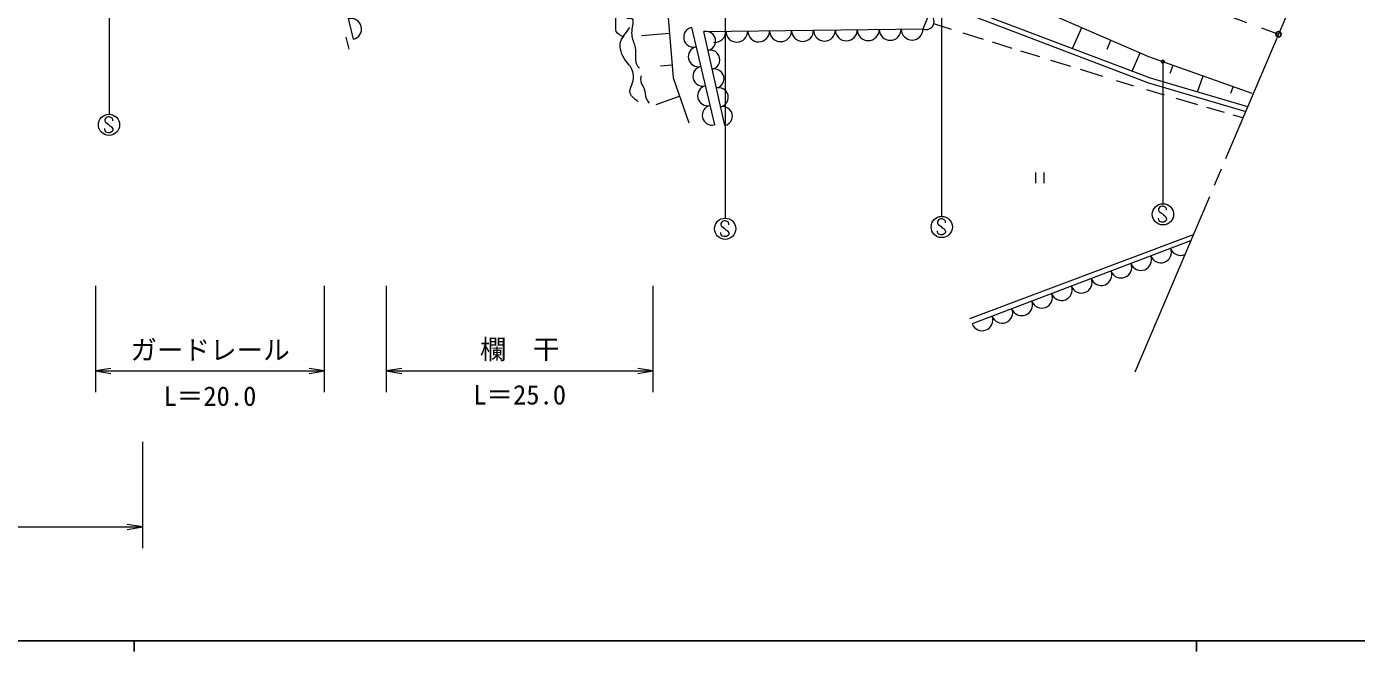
# Model space of a CAD drawing. Units: millimetres, scale not verified. Extents: x 40000 to 680000, y 20000 to 380000.
# Drawn here: x 257866 to 383036, y 204000 to 262834 of the extents above; entities that cross this region are included whole.
import ezdxf
from ezdxf.enums import TextEntityAlignment as Align

# ---------------------------------------------------------------- set-up
doc = ezdxf.new("R2010")
doc.units = ezdxf.units.MM
doc.header["$LTSCALE"] = 1000
doc.header["$PDMODE"] = 32
doc.header["$PDSIZE"] = 500
doc.linetypes.add('CHAIN', pattern=[18.5, 12, -1.5, 3.5, -1.5])
for name, color, linetype, lineweight in [('M-BGD', 7, 'Continuous', 13), ('M-BMK', 2, 'CHAIN', 13), ('M-BMK-SRVR', 3, 'Continuous', 13), ('M-STR-STR3', 7, 'Continuous', 13), ('M-STR-STRC', 7, 'Continuous', 13), ('M-TTL-BAND', 7, 'Continuous', 25)]:
    doc.layers.add(name, color=color, linetype=linetype, lineweight=lineweight)
doc.layers.add('M-OTRS', color=6, linetype='Continuous')
doc.styles.add('ＭＳ ゴシック', font='')
doc.styles.get('ＭＳ ゴシック').set_extended_font_data('MS Gothic')

# ---------------------------------------------------------------- blocks, each defined once
blk = doc.blocks.new('open_arrow')
at = {"color": 0, "linetype": 'Continuous', "lineweight": -2}
blk.add_lwpolyline([(7.5, 1.25), (0, 0), (7.5, -1.25)], dxfattribs=at)
blk = doc.blocks.new('filled_dot')
at = {"color": 0, "linetype": 'Continuous', "lineweight": -2, "const_width": 1.25}
blk.add_lwpolyline([(-0.625, 0, 1), (0.625, 0, 1)], format="xyb", close=True, dxfattribs=at)

msp = doc.modelspace()

# ---------------------------------------------------------------- linework, layer by layer
at = {"layer": 'M-BGD'}
for p, q in [((288635, 261647), (284531, 278934)), ((317024, 278324), (318728, 258013)), ((363511, 260000), (342249, 269197)), ((363643, 257989), (344153, 265400)), ((363483, 257515), (343892, 264965)), ((342243, 262607), (342819, 264002)), ((344910, 262565), (343252, 263080)), ((287928, 261850), (288194, 260694)), ((315748, 261994), (318375, 262215)), ((320439, 262759), (322623, 253571)), ((321622, 262365), (342243, 262607)), ((323593, 253510), (321622, 262365)), ((347932, 261626), (346026, 262218)), ((356326, 260771), (357177, 262740)), ((350638, 260785), (348798, 261357)), ((353246, 259975), (351461, 260530)), ((359570, 260717), (359930, 261549)), ((361939, 258637), (362684, 260358)), ((317518, 259132), (318626, 259225)), ((356146, 259074), (354286, 259652)), ((373213, 256541), (363511, 260000)), ((365519, 258439), (365786, 259189)), ((318728, 258013), (320197, 253770)), ((359168, 258135), (357063, 258789)), ((372801, 255291), (363643, 257989)), ((368078, 256682), (368612, 258182)), ((362003, 257254), (360468, 257731)), ((362050, 257240), (362003, 257254)), ((364958, 256390), (363316, 256870)), ((372660, 254811), (363483, 257515)), ((371217, 256553), (371438, 257174)), ((317123, 255506), (319331, 256271)), ((368122, 255464), (366084, 256061)), ((370620, 254734), (368967, 255217)), ((372350, 254228), (371448, 254492)), ((352856, 248099), (352856, 249099)), ((353606, 249099), (353606, 248099)), ((367676, 243241), (346623, 235313)), ((367423, 242647), (346883, 234844))]:
    msp.add_line(p, q, dxfattribs=at)
for centre, radius, start, end in [((288407, 262607), 987, 283.35611, 103.35611), ((342531, 263305), 755, 247.55725, 67.55725), ((320658, 261840), 944, 103.36693, 283.36693), ((321819, 261479), 907, 282.54958, 102.54958), ((322653, 262377), 1031, 262.91146, 0.67404), ((324715, 262401), 1031, 180.67404, 0.67404), ((326777, 262426), 1031, 180.67404, 0.67404), ((328839, 262450), 1031, 180.67404, 0.67404), ((330902, 262474), 1031, 180.67404, 0.67404), ((332964, 262498), 1031, 180.67404, 0.67404), ((335026, 262523), 1031, 180.67404, 0.67404), ((337088, 262547), 1031, 180.67404, 0.67404), ((339150, 262571), 1031, 180.67404, 0.67404), ((341212, 262595), 1031, 180.67404, 0.67404), ((321094, 260003), 944, 103.36693, 283.36693), ((322213, 259708), 907, 282.54958, 102.54958), ((321531, 258165), 944, 103.36693, 283.36693), ((322608, 257937), 907, 282.54958, 102.54958), ((321968, 256327), 944, 103.36693, 283.36693), ((323002, 256166), 907, 282.54958, 102.54958), ((322404, 254489), 944, 103.36693, 283.36693), ((323396, 254395), 907, 282.54958, 102.54958), ((364622, 241583), 999, 200.80165, 20.80165), ((366490, 242292), 999, 200.80165, 293.11188), ((360888, 240164), 999, 200.80165, 20.80165), ((362755, 240874), 999, 200.80165, 20.80165), ((357153, 238746), 999, 200.80165, 20.80165), ((359021, 239455), 999, 200.80165, 20.80165), ((355286, 238036), 999, 200.80165, 20.80165), ((351552, 236617), 999, 200.80165, 20.80165), ((353419, 237327), 999, 200.80165, 20.80165), ((347817, 235199), 999, 200.80165, 20.80165), ((349684, 235908), 999, 200.80165, 20.80165)]:
    msp.add_arc(centre, radius, start, end, dxfattribs=at)
for points, knots in [([(314123, 261824), (313802, 261979), (313481, 262134), (313373, 262386), (313287, 262589), (313337, 262854), (313342, 263137), (313350, 263646), (313207, 264210), (313498, 264481), (313681, 264652), (314037, 264707), (314248, 264888), (314523, 265122), (314556, 265569), (314561, 265951), (314563, 266058), (314562, 266161), (314561, 266263)], [0, 0, 0, 0, 1, 1, 1, 2, 2, 2, 3, 3, 3, 4, 4, 4, 5, 5, 5, 6, 6, 6, 6]), ([(314561, 264825), (314446, 264652), (314332, 264479), (314280, 264231), (314232, 264002), (314237, 263710), (314405, 263637), (314509, 263592), (314675, 263631), (314780, 263606), (315059, 263539), (314899, 263018), (314842, 262605), (314771, 262086), (314861, 261738), (314999, 261355), (315056, 261196), (315122, 261030), (315155, 260854), (315268, 260262), (315019, 259547), (315374, 259104), (315427, 259037), (315494, 258976), (315562, 258916)], [0, 0, 0, 0, 1, 1, 1, 2, 2, 2, 3, 3, 3, 4, 4, 4, 5, 5, 5, 6, 6, 6, 7, 7, 7, 8, 8, 8, 8]), ([(315437, 255758), (315059, 256050), (314681, 256342), (314655, 256696), (314635, 256960), (314811, 257259), (314905, 257572), (315042, 258024), (315009, 258505), (314811, 258885), (314677, 259143), (314467, 259353), (314280, 259604), (313892, 260122), (313602, 260811), (313779, 261386), (313848, 261608), (313986, 261812), (314123, 262011), (314301, 262268), (314478, 262515), (314655, 262762)], [0, 0, 0, 0, 1, 1, 1, 2, 2, 2, 3, 3, 3, 4, 4, 4, 5, 5, 5, 6, 6, 6, 7, 7, 7, 7]), ([(315687, 258197), (315665, 257958), (315642, 257720), (315718, 257509), (315784, 257325), (315924, 257163), (315999, 256978), (316115, 256692), (316076, 256352), (316187, 256071), (316249, 255913), (316359, 255773), (316468, 255633)], [0, 0, 0, 0, 1, 1, 1, 2, 2, 2, 3, 3, 3, 4, 4, 4, 4])]:
    msp.add_open_spline(points, degree=3, knots=knots, dxfattribs=at)
at = {"layer": 'M-BMK'}
msp.add_line((322079, 282025), (375702, 262109), dxfattribs=at)
at = {"layer": 'M-BMK-SRVR'}
for p, q in [((381126, 274861), (370717, 250391)), ((370294, 249396), (369640, 247857)), ((369198, 246819), (362172, 230301))]:
    msp.add_line(p, q, dxfattribs=at)
at = {"layer": 'M-OTRS'}
msp.add_point((375702, 262109), dxfattribs=at)
at = {"layer": 'M-STR-STR3'}
for p, q in [((264357, 238411), (264357, 228411)), ((285909, 228411), (285909, 238411)), ((291725, 238411), (291725, 228411)), ((316837, 228411), (316837, 238411)), ((264357, 230411), (285909, 230411)), ((291725, 230411), (316837, 230411)), ((268794, 213722), (268794, 223722)), ((146968, 215722), (268794, 215722))]:
    msp.add_line(p, q, dxfattribs=at)
at = {"layer": 'M-STR-STRC'}
for p, q in [((265627, 292365), (265627, 254585)), ((323620, 276168), (323620, 244795)), ((343992, 268443), (343992, 244960)), ((364814, 259536), (364814, 246156)), ((265342, 254282), (265219, 254097)), ((265219, 254097), (265221, 253966)), ((265535, 254348), (265342, 254282)), ((265656, 254345), (265535, 254348)), ((265906, 254226), (265656, 254345)), ((265969, 254095), (265906, 254226)), ((265969, 253966), (265969, 254095)), ((265221, 253118), (265219, 253239)), ((265221, 253966), (265284, 253837)), ((265261, 253015), (265221, 253118)), ((265345, 252904), (265261, 253015)), ((265284, 253837), (265540, 253655)), ((265532, 252844), (265345, 252904)), ((265666, 252844), (265532, 252844)), ((265540, 253655), (265669, 253523)), ((265766, 252873), (265666, 252844)), ((265669, 253523), (265848, 253407)), ((265909, 252965), (265766, 252873)), ((265848, 253407), (265974, 253207)), ((265969, 253097), (265909, 252965)), ((265974, 253207), (265969, 253097)), ((364543, 245853), (364420, 245668)), ((364420, 245668), (364422, 245537)), ((364422, 245537), (364485, 245408)), ((364485, 245408), (364741, 245226)), ((364736, 245918), (364543, 245853)), ((364857, 245916), (364736, 245918)), ((365107, 245797), (364857, 245916)), ((365170, 245666), (365107, 245797)), ((365170, 245537), (365170, 245666)), ((323335, 244492), (323212, 244307)), ((323212, 244307), (323214, 244176)), ((323214, 244176), (323278, 244047)), ((323528, 244557), (323335, 244492)), ((323649, 244555), (323528, 244557)), ((323899, 244436), (323649, 244555)), ((323962, 244305), (323899, 244436)), ((323962, 244176), (323962, 244305)), ((343723, 244657), (343600, 244473)), ((343600, 244473), (343602, 244341)), ((343602, 244341), (343665, 244212)), ((343665, 244212), (343921, 244030)), ((343916, 244723), (343723, 244657)), ((344037, 244720), (343916, 244723)), ((344287, 244602), (344037, 244720)), ((344350, 244470), (344287, 244602)), ((344350, 244341), (344350, 244470)), ((364422, 244689), (364420, 244810)), ((364462, 244586), (364422, 244689)), ((364546, 244475), (364462, 244586)), ((364733, 244415), (364546, 244475)), ((364867, 244415), (364733, 244415)), ((364741, 245226), (364870, 245094)), ((364967, 244444), (364867, 244415)), ((364870, 245094), (365049, 244978)), ((365109, 244536), (364967, 244444)), ((365049, 244978), (365175, 244778)), ((365170, 244668), (365109, 244536)), ((365175, 244778), (365170, 244668)), ((323214, 243328), (323212, 243449)), ((323254, 243225), (323214, 243328)), ((323338, 243114), (323254, 243225)), ((323278, 244047), (323533, 243865)), ((323525, 243054), (323338, 243114)), ((323659, 243054), (323525, 243054)), ((323533, 243865), (323662, 243733)), ((323759, 243083), (323659, 243054)), ((323662, 243733), (323841, 243617)), ((323902, 243175), (323759, 243083)), ((323841, 243617), (323968, 243417)), ((323962, 243307), (323902, 243175)), ((323968, 243417), (323962, 243307)), ((343602, 243493), (343600, 243614)), ((343642, 243391), (343602, 243493)), ((343726, 243280), (343642, 243391)), ((343913, 243219), (343726, 243280)), ((344047, 243219), (343913, 243219)), ((343921, 244030), (344050, 243899)), ((344147, 243248), (344047, 243219)), ((344050, 243899), (344229, 243783)), ((344289, 243340), (344147, 243248)), ((344229, 243783), (344355, 243583)), ((344350, 243472), (344289, 243340)), ((344355, 243583), (344350, 243472))]:
    msp.add_line(p, q, dxfattribs=at)
for centre in [(265626, 253585), (364827, 245156), (323619, 243795), (344007, 243960)]:
    msp.add_circle(centre, 1000, dxfattribs=at)
at = {"layer": 'M-TTL-BAND'}
for p, q in [((40000, 205000), (579000, 205000)), ((268000, 205000), (268000, 204000)), ((368000, 205000), (368000, 204000))]:
    msp.add_line(p, q, dxfattribs=at)

# ---------------------------------------------------------------- block references
at = {"layer": 'M-STR-STR3', "xscale": 193, "yscale": 193}
for p in [(264357, 230411), (291725, 230411)]:
    msp.add_blockref('open_arrow', p, dxfattribs=at)
at = {"layer": 'M-STR-STR3', "xscale": 193, "yscale": 193, "rotation": 180}
for p in [(285909, 230411), (316837, 230411), (268794, 215722)]:
    msp.add_blockref('open_arrow', p, dxfattribs=at)
at = {"layer": 'M-STR-STRC', "xscale": 160, "yscale": 160, "rotation": 270}
msp.add_blockref('filled_dot', (364814, 259536), dxfattribs=at)

# ---------------------------------------------------------------- texts
at = {"layer": 'M-STR-STR3', "style": 'ＭＳ ゴシック'}
for s, p in [('ガードレール', (267633, 230919)), ('欄\u3000干', (300531, 230979)), ('L＝25.0', (299906, 226699)), ('L＝20.0', (270758, 226572))]:
    msp.add_text(s, height=1833, dxfattribs=at).set_placement(p, align=Align.BOTTOM_LEFT)

doc.saveas('drawing.dxf')
